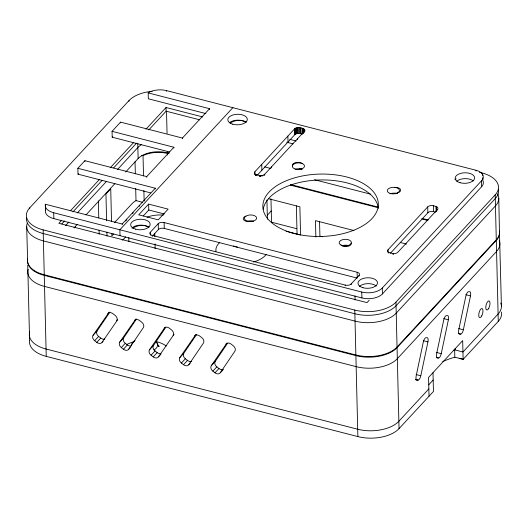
<?xml version="1.0" encoding="UTF-8"?>
<svg xmlns="http://www.w3.org/2000/svg" width="528" height="528" viewBox="0 0 528 528"><rect width="100%" height="100%" fill="white"/><g stroke="black" fill="none" stroke-linecap="round" stroke-linejoin="round"><path stroke-width="0.79" d="M420.809 375.758L427.944 341.873A4.376 1.709 -75.6 0 0 427.066 337.676L425.977 337.709A4.376 1.709 -75.6 0 0 423.311 342.019L416.176 375.91A4.376 1.709 -75.6 0 0 417.054 380.107L418.143 380.074A4.376 1.709 -75.6 0 0 420.809 375.758L416.13 374.557M441.243 353.681L448.378 319.796A4.376 1.709 -75.6 0 0 447.5 315.592L446.411 315.625A4.376 1.709 -75.6 0 0 443.744 319.942L436.61 353.826A4.376 1.709 -75.6 0 0 437.488 358.03L438.577 357.991A4.376 1.709 -75.6 0 0 441.243 353.681L436.564 352.473M463.366 329.776L470.494 295.891A4.376 1.709 -75.6 0 0 469.616 291.687L468.527 291.727A4.376 1.709 -75.6 0 0 465.861 296.036L458.733 329.927A4.376 1.709 -75.6 0 0 459.604 334.125L460.7 334.092A4.376 1.709 -75.6 0 0 463.366 329.776L458.68 328.574M254.536 172.346L254.45 172.979A3.848 2.079 -1.4 0 0 254.536 173.316L255.083 174.062M304.709 130.858L304.808 130.218A4.026 2.178 -1.4 0 0 304.715 129.809A4.026 2.178 -1.4 0 0 304.524 129.479L303.91 128.891L303.989 132.198M103.059 341.266L102.069 342.342A4.376 3.26 42.8 0 1 96.789 342.368L94.67 340.712A4.376 3.26 42.8 0 1 93.067 335.32L109.184 312.134M93.067 335.32L97.033 331.036L109.831 312.154M102.069 342.342L117.691 319.691M130.198 347.589L128.713 349.199A4.376 3.26 42.8 0 1 123.433 349.226L121.308 347.569A4.376 3.26 42.8 0 1 119.711 342.177L135.828 318.991M119.711 342.177L123.671 337.894L136.475 319.011M128.713 349.199L143.339 327.617A4.376 3.26 42.8 0 0 141.742 322.219L139.616 320.569A4.376 3.26 42.8 0 0 134.343 320.595M160.948 354.182L158.473 356.855A4.376 3.26 42.8 0 1 153.193 356.888L151.074 355.232A4.376 3.26 42.8 0 1 149.47 349.833L165.092 327.182M149.47 349.833L153.437 345.55L165.779 327.347M158.473 356.855L174.095 334.204M190.285 363.059L188.8 364.663A4.376 3.26 42.8 0 1 183.52 364.696L181.401 363.04A4.376 3.26 42.8 0 1 179.797 357.641L195.914 334.455M179.797 357.641L183.764 353.357L196.561 334.475M188.8 364.663L203.432 343.088A4.376 3.26 42.8 0 0 201.828 337.689L199.709 336.032A4.376 3.26 42.8 0 0 194.429 336.065M223.232 369.547L220.262 372.761A4.376 3.26 42.8 0 1 214.982 372.794L212.863 371.138A4.376 3.26 42.8 0 1 211.259 365.739L226.882 343.088M211.259 365.739L215.226 361.456L227.568 343.246M220.262 372.761L234.894 351.186A4.376 3.26 42.8 0 0 233.29 345.787L231.172 344.131A4.376 3.26 42.8 0 0 225.892 344.164M29.746 208.758L29.726 207.841L128.957 100.61A30.631 16.546 -1.4 0 1 152.15 91.304M150.599 192.865L78.005 174.181L77.86 168.293L84.896 160.69L146.725 176.603L173.884 147.246L112.061 131.333L112.207 137.214L169.396 151.939M112.061 131.333L120.575 122.133L182.404 138.046L209.557 108.702L148.183 92.902L148.328 98.782L205.867 113.593M78.005 174.181L78.441 173.705M112.207 137.214L112.735 136.64M61.664 220.288L58.872 223.304L367 302.617L369.23 300.201M70.594 210.639L99.62 179.276M110.227 167.812L133.663 142.481M145.946 129.215L166.036 107.501L202.759 116.952M61.756 223.964L64.548 220.948M72.917 211.906L101.944 180.543M113.665 167.878L136.547 143.147M148.823 129.881L166.129 111.184L166.036 107.501M65.492 225.713L68.851 222.083M77.253 213.008L106.366 181.546M117.566 169.442L137.854 147.517A21.879 11.821 -1.4 0 1 141.332 144.764M74.032 227.819L77.134 224.466M85.925 214.969L114.866 183.698M125.717 171.97L138.125 158.565A21.879 11.821 -1.4 0 1 167.534 152.869L169.132 153.285M74.534 227.918L75.458 226.928M114.358 222.757L131.492 204.244A30.631 16.546 -1.4 0 1 135.993 200.614L135.696 188.443M122.199 224.75L122.179 224.011L155.291 188.225L77.86 168.293M113.593 234.023L111.877 235.871L111.817 233.435M125.585 221.06L126.865 219.674M132.436 213.655L133.294 212.731M232.855 107.686L119.869 229.779L120.014 235.666M148.632 204.105L138.719 214.817L158.222 219.839L168.128 209.128L148.632 204.105L148.777 209.992L143.273 215.939M122.615 240.2L125.71 236.848M150.368 235.204L150.295 232.261L158.228 223.687A4.369 2.363 -1.4 0 1 164.109 222.552L357.106 272.23L357.238 277.378M152.42 235.996L158.374 229.568A4.369 2.363 -1.4 0 1 164.254 228.433L357.251 278.111M94.67 340.712L98.63 336.428A4.376 3.26 42.8 0 1 97.033 331.036M96.789 342.368L100.756 338.085A4.376 3.26 42.8 0 0 104.801 339.002M254.971 171.679L294.525 128.938M257.413 175.078L294.664 134.825L294.571 128.885M264.739 174.2L304.306 131.452L304.366 132.139M121.308 347.569L125.275 343.286A4.376 3.26 42.8 0 1 123.671 337.894M123.433 349.226L127.393 344.942A4.376 3.26 42.8 0 0 131.109 345.959M267.3 215.233L271.267 210.949M151.074 355.232L155.034 350.948A4.376 3.26 42.8 0 1 153.437 345.55M153.193 356.888L157.159 352.605A4.376 3.26 42.8 0 0 160.868 353.621M181.401 363.04L185.361 358.756A4.376 3.26 42.8 0 1 183.764 353.357M183.52 364.696L187.486 360.406A4.376 3.26 42.8 0 0 191.532 361.324M212.863 371.138L216.823 366.854A4.376 3.26 42.8 0 1 215.226 361.456M214.982 372.794L218.948 368.504A4.376 3.26 42.8 0 0 222.994 369.422M357.1 272.237A4.409 2.383 -1.4 0 1 359.106 275.392L351.146 283.965L351.166 284.698M388.133 252.694L388.06 249.751L427.706 206.903A4.448 2.402 -1.4 0 1 430.155 205.696A4.072 2.198 -1.4 0 1 433.376 205.742L436.062 206.435L436.187 211.583M390.436 253.222L427.852 212.791A4.448 2.402 -1.4 0 1 430.3 211.576A4.059 2.191 -1.4 0 1 433.521 211.629L435.534 212.144M436.385 211.649L436.26 206.501A4.382 2.363 -1.4 0 1 437.481 209.425L397.835 252.265A4.422 2.389 -1.4 0 1 393.195 253.625L393.215 254.357M361.759 292.043L361.898 297.931L53.863 218.638A15.536 8.395 -1.4 0 1 45.514 210.144L45.368 204.263A15.536 8.395 -1.4 0 0 53.717 212.751L361.759 292.043A15.305 8.27 -1.4 0 0 382.265 288.017L481.437 180.893A16.434 8.877 -1.4 0 0 482.783 174.801A12.982 7.016 -1.4 0 0 476.032 170.28L166.61 90.631A15.332 8.283 -1.4 0 0 148.17 92.862M482.856 177.745L482.929 180.688A16.434 8.877 -1.4 0 1 481.582 186.773L382.444 293.905L382.298 288.024M29.726 207.841A30.631 16.546 -1.4 0 0 43.144 229.865L354.776 310.081A30.631 16.546 -1.4 0 0 395.954 302.108L495.185 194.878A30.631 16.546 -1.4 0 0 481.76 172.861L479.424 172.253M27.628 258.76A30.631 16.546 -1.4 0 0 44.246 274.765L355.872 354.981A30.631 16.546 -1.4 0 0 397.049 347.015L496.28 239.785A30.631 16.546 -1.4 0 0 499.422 230.432L498.775 198.244M27.601 259.684A30.631 16.546 -1.4 0 0 44.26 275.392L355.892 355.608A30.631 16.546 -1.4 0 0 397.063 347.642L496.3 240.412A30.631 16.546 -1.4 0 0 499.442 231.059M455.525 349.595L453.823 350.084M428.736 384.806L433.171 380.015M428.855 388.859L398.864 421.265A30.631 16.546 -1.4 0 1 357.687 429.231L46.061 349.015A30.631 16.546 -1.4 0 1 29.693 331.927M442.708 361.607A64.337 34.756 -1.4 0 1 452.357 357.938L454.826 357.245L463.28 359.218M29.627 340.369A30.631 16.546 -1.4 0 0 46.24 356.374L357.872 436.59A30.631 16.546 -1.4 0 0 399.043 428.624L433.448 391.453L433.006 372.669M459.182 358.367L463.129 359.383L498.274 321.394A30.631 16.546 -1.4 0 0 501.422 312.041M264.31 174.596L264.152 175.454M295.178 128.39L296.353 127.849M295.324 134.27L296.498 133.736M264.132 174.715L263.129 175.21A3.907 2.112 -1.4 0 1 262.357 175.435L261.122 175.606L261.096 176.345M297.634 127.571L299.633 127.598M261.076 175.613L260.489 175.626M299.68 127.611L299.825 133.492L297.772 133.452L297.607 127.578M300.617 127.822L302.683 128.35M300.755 133.703L302.293 134.099M289.766 139.352L296.149 140.996M166.129 111.184L199.65 119.81M286.664 142.21L293.047 143.854M264.647 166.894L270.884 168.498M314.51 179.731L370.603 194.172M256.113 174.603L259.743 175.54M290.459 184.516L378.266 207.115M421.971 218.368L428.327 220.004M290.479 185.143L378.286 207.742M421.991 218.995L427.548 220.427M141.656 155.305L143.035 155.661A21.879 11.821 -1.4 0 1 167.548 153.496L167.587 155.06M268.481 198.706L299.884 206.791L300.577 234.986L286.004 231.238M353.991 230.558L315.467 220.638L315.869 237.085M400.244 242.464L406.534 244.081M296.729 228.69L271.537 222.209L270.97 198.838M322.615 236.788L319.915 236.089L319.552 221.291M135.993 200.614L142.699 202.336M148.777 209.992L164.373 214.005M465.815 294.69L470.494 295.891M122.179 224.011L45.408 204.25L45.553 210.131M150.289 232.261A4.363 2.356 -1.4 0 0 152.229 235.389L345.22 285.074A4.396 2.376 -1.4 0 0 351.179 283.972M443.698 318.589L448.378 319.796M458.357 333.491L460.7 334.092M423.258 340.672L427.944 341.873M463.129 359.383L462.686 340.6L428.558 377.454L429.033 396.218M436.24 357.39L438.577 357.991M415.807 379.474L418.143 380.074M415.49 379.711L417.054 380.107M157.892 345.457L159.133 346.394L157.595 345.008L158.77 346.427L156.664 342.342M216.823 366.854L218.948 368.504M185.361 358.756L187.486 360.406M155.034 350.948L157.159 352.605M125.275 343.286L127.393 344.942M98.63 336.428L100.756 338.085M29.581 340.025L27.733 265.201M499.574 236.584L501.422 306.359M26.671 226.552L27.68 262.093M495.185 194.878L496.28 239.785M496.3 240.412L498.274 321.394M482.783 174.801L482.803 175.54M481.76 172.861L481.78 173.547M481.437 180.893L481.582 186.773M476.032 170.28L476.051 171.013M455.129 348.559L455.162 349.991L462.964 351.998L498.095 314.028A30.631 16.546 -1.4 0 0 500.735 303.006M454.648 349.853L454.826 357.245M437.481 209.425L437.501 210.157M433.376 205.742L433.521 211.629M427.706 206.903L427.852 212.791M395.954 302.108L397.049 347.015M397.063 347.642L399.043 428.624M393.083 254.338L393.063 253.605L389.057 252.575A1.122 0.607 -1.4 0 1 388.74 252.45A4.448 2.402 -1.4 0 1 388.06 249.751M388.74 252.45L388.753 253.183M359.086 275.385L359.099 276.124M354.994 295.891L355.093 299.944M354.776 310.081L355.872 354.981M355.892 355.608L357.872 436.59M345.22 285.074L345.239 285.806M304.715 129.809L304.762 131.644M303.244 128.528L303.349 132.937M303.032 128.449L303.211 133.247M302.927 128.416L303.085 133.208M302.531 128.317L302.669 133.828M300.98 127.915L301.125 133.795M300.241 127.723L300.386 133.604M298.65 127.519L298.795 133.399M297.528 138.772L297.541 139.511M297.02 127.67L297.165 133.558M296.459 127.816L296.604 133.696M295.588 128.159L295.733 134.039M294.888 128.594L295.027 134.482M296.373 205.887L297.066 234.082M287.872 136.125L288.017 142.006M271.491 166.907L271.511 167.64M266.924 199.907L267.399 219.252M264.7 174.247L264.719 174.986M262.766 175.329L262.779 176.062M261.736 164.366L261.881 170.247M260.198 175.613L260.212 176.352M260.053 176.339L259.948 175.593L259.948 176.319M259.255 175.415L259.274 176.147M256.621 174.735L256.641 175.468M255.856 174.537L255.941 175.289M255.75 174.497L255.77 175.237M255.651 174.458L255.671 175.19M255.519 174.379L255.532 175.111M254.925 171.732L255.037 174.742M254.575 172.234L254.621 174.075M254.483 173.151L254.496 173.884M209.557 108.702L209.576 109.435M182.404 138.046L182.417 138.785M173.884 147.246L173.903 147.985M166.61 90.631L166.63 91.37M166.538 112.193L167.059 133.36M167.501 151.49L167.534 152.869M164.109 222.545L164.254 228.433M158.228 223.687L158.374 229.568M155.291 188.225L155.311 188.965M152.222 235.396L152.242 236.128M146.725 176.603L146.738 177.335M143.035 155.661L143.53 175.943M143.887 190.549L144.144 201.095M137.749 143.286L138.125 158.565M135.043 161.667L135.34 173.837M128.957 100.61L128.971 101.297M128.779 237.666L128.872 241.718M120.575 122.133L120.595 122.866M111.52 221.265L110.728 188.813L105.95 193.974L106.603 220.75M106.88 232.109L106.979 236.168M98.366 200.891L98.782 217.932M99.079 230.102L99.178 234.161M84.896 160.69L84.916 161.423M53.717 212.751L53.863 218.638M43.144 229.865L44.246 274.765M44.26 275.392L46.24 356.374M154.757 233.429L154.829 236.656M155.001 243.91L155.113 248.747M27.232 223.278A30.631 16.546 -1.4 0 0 43.415 240.9L355.047 321.116A30.631 16.546 -1.4 0 0 396.224 313.15L495.455 205.913A30.631 16.546 -1.4 0 0 497.581 193.796M26.624 217.536A30.631 16.546 -1.4 0 0 43.237 233.541L354.869 313.757A30.631 16.546 -1.4 0 0 396.04 305.791L495.277 198.561A30.631 16.546 -1.4 0 0 498.419 189.209M28.169 269.353A30.631 16.546 -1.4 0 0 44.53 286.433L356.162 366.65A30.631 16.546 -1.4 0 0 397.333 358.684L496.564 251.453A30.631 16.546 -1.4 0 0 499.211 240.431M155.839 341.451A13.101 7.075 -1.4 0 1 154.064 349.912M131.439 345.655A13.101 7.075 -1.4 0 1 135.003 340.527M126.878 344.461A26.116 14.111 -1.4 0 1 134.119 341.735M156.453 341.616A26.116 14.111 -1.4 0 1 166.241 346.038M147.008 217.173A21.879 11.821 -1.4 0 1 163.33 215.107M139.286 206.25A21.879 11.821 -1.4 0 1 139.768 205.762M266.145 254.476A26.116 14.111 -1.4 0 1 253.526 261.994M216.005 251.381A26.116 14.111 -1.4 0 1 219.635 242.623M237.554 247.091A13.101 7.075 -1.4 0 1 233.482 245.942M164.102 328.258A4.376 3.26 42.8 0 1 169.382 328.225L171.501 329.881A4.376 3.26 42.8 0 1 173.105 335.28M107.699 313.738A4.376 3.26 42.8 0 1 112.979 313.711L115.097 315.361A4.376 3.26 42.8 0 1 116.701 320.76M382.411 293.898A15.305 8.27 -1.4 0 1 361.885 297.95M359.469 286.381A9.755 5.273 -1.4 0 1 376.279 286.09M133.01 228.393A9.755 5.273 -1.4 0 1 149.048 227.126M131.967 228.05A9.755 5.273 -1.4 0 1 148.658 227.324M230.182 123.387A9.755 5.273 -1.4 0 1 246.233 122.087M229.64 122.595A9.755 5.273 -1.4 0 1 245.923 122.43M454.918 179.593A13.088 7.069 -1.4 0 1 456.199 178.834M263.221 209.24A57.757 31.205 -1.4 0 1 321.737 179.929A57.757 31.205 -1.4 0 1 378.365 208.349M456.793 181.236A9.755 5.273 -1.4 0 1 473.293 180.926M351.259 243.184A5.471 2.957 -1.4 0 1 347.398 246.424A5.471 2.957 -1.4 0 1 340.949 245.038M342.111 245.764A6.125 3.307 -1.4 0 1 348.843 245.698M249.566 221.529A5.471 2.957 -1.4 0 1 243.58 219.714A5.471 2.957 -1.4 0 1 245.923 216.13M247.236 221.437A6.125 3.307 -1.4 0 1 253.638 221.179M292.354 165.818A5.471 2.957 -1.4 0 1 295.753 162.591A5.471 2.957 -1.4 0 1 302.24 163.528M295.687 169.191A6.125 3.307 -1.4 0 1 301.844 169.211M299.541 168.34A5.471 2.957 -1.4 0 1 302.122 169.231M394.7 187.348A5.471 2.957 -1.4 0 1 400.435 189.367A5.471 2.957 -1.4 0 1 397.676 192.865M389.987 193.829A6.125 3.307 -1.4 0 1 396.343 193.499M394.845 193.228A5.471 2.957 -1.4 0 1 397.439 193.4M488.77 308.266A4.679 1.828 -75.6 0 0 489.133 300.953A4.679 1.828 -75.6 0 0 485.786 307.151A4.679 1.828 -75.6 0 0 488.77 308.266M481.727 315.883A4.679 1.828 -75.6 0 0 482.09 308.563A4.679 1.828 -75.6 0 0 478.744 314.761A4.679 1.828 -75.6 0 0 481.727 315.883M292.043 232.901A57.757 31.205 -1.4 0 0 378.312 204.059A57.757 31.205 -1.4 0 0 291.35 178.86A57.757 31.205 -1.4 0 0 292.043 232.901M362.901 287.694A9.755 5.273 -1.4 0 0 377.48 282.83A9.755 5.273 -1.4 0 0 362.809 278.566A9.755 5.273 -1.4 0 0 362.901 287.694M135.584 229.178A9.755 5.273 -1.4 0 0 150.163 224.321A9.755 5.273 -1.4 0 0 135.491 220.051A9.755 5.273 -1.4 0 0 135.584 229.178M232.736 124.199A9.755 5.273 -1.4 0 0 247.315 119.335A9.755 5.273 -1.4 0 0 232.643 115.071A9.755 5.273 -1.4 0 0 232.736 124.199M460.066 182.714A9.755 5.273 -1.4 0 0 474.646 177.85A9.755 5.273 -1.4 0 0 459.974 173.587A9.755 5.273 -1.4 0 0 460.066 182.714M341.972 245.461A6.125 3.307 -1.4 0 0 351.384 242.656A6.125 3.307 -1.4 0 0 342.434 239.725A6.125 3.307 -1.4 0 0 341.972 245.461M247.493 221.173A6.125 3.307 -1.4 0 0 256.641 218.11A6.125 3.307 -1.4 0 0 247.421 215.437A6.125 3.307 -1.4 0 0 247.493 221.173M295.027 168.993A6.125 3.307 -1.4 0 0 304.524 166.28A6.125 3.307 -1.4 0 0 295.693 163.264A6.125 3.307 -1.4 0 0 295.027 168.993M390.331 193.525A6.125 3.307 -1.4 0 0 399.478 190.469A6.125 3.307 -1.4 0 0 390.258 187.796A6.125 3.307 -1.4 0 0 390.331 193.525"/></g></svg>
